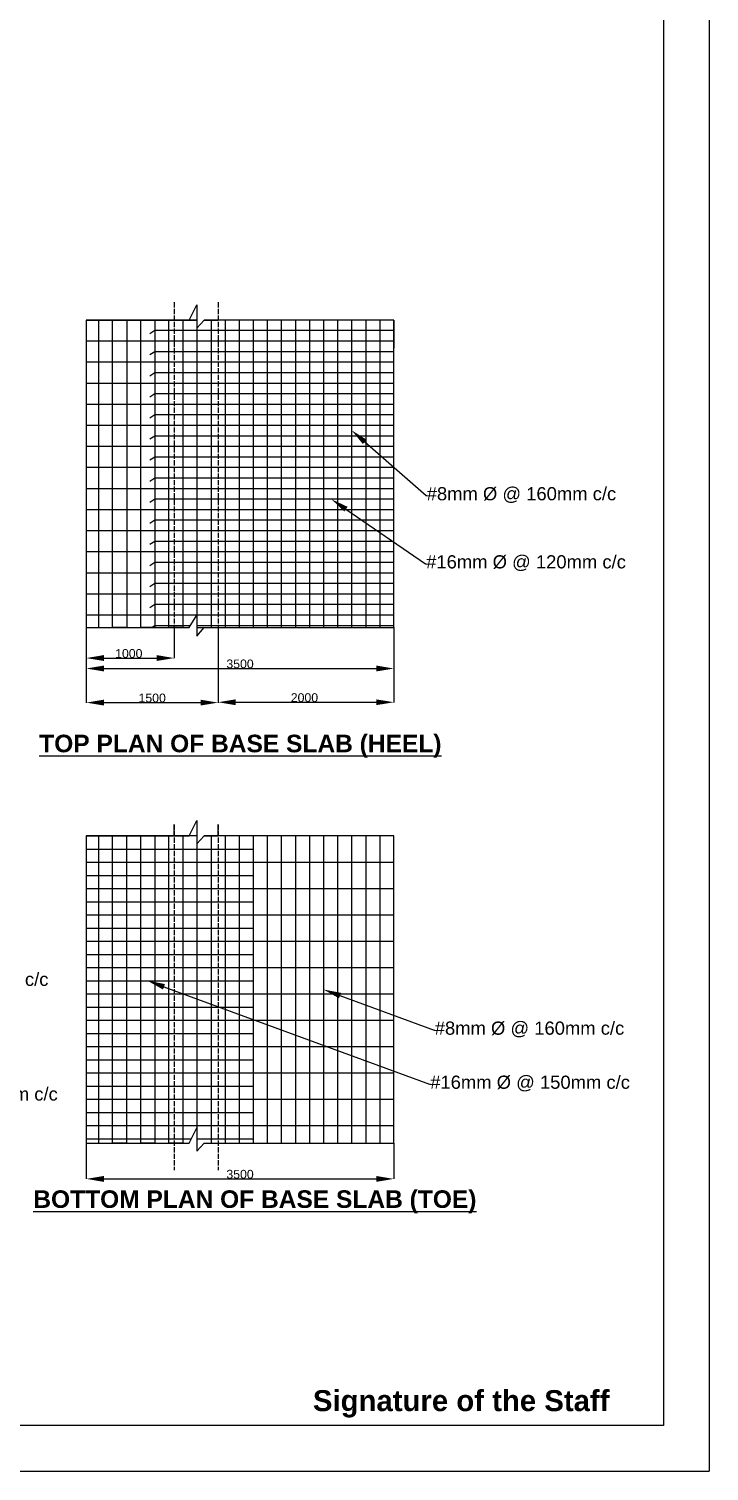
# Model space of a CAD drawing. Header units: millimetres. Extents: x 58889 to 99649, y 11169 to 36356.
# Drawn here: x 91906 to 99649, y 11169 to 27594 of the extents above; entities that cross this region are included whole.
import ezdxf
from ezdxf import colors
from ezdxf.entities.mleader import LeaderData, LeaderLine
from ezdxf.math import Vec2, Vec3

# ---------------------------------------------------------------- set-up
doc = ezdxf.new("R2010")
doc.units = ezdxf.units.MM
doc.linetypes.add('ACAD_ISO02W100', pattern=[15, 12, -3])
doc.styles.get("Standard").update_dxf_attribs({"font": 'arial.ttf'})
doc.dimstyles.new('ISO-25', dxfattribs={"dimtxt": 2.5, "dimasz": 2.5, "dimexe": 1.25, "dimexo": 0.625, "dimtad": 1, "dimtxsty": 'Standard', "dimcen": 2.5, "dimadec": 0, "dimazin": 0, "dimtfac": 1, "dimtmove": 0, "dimatfit": 3, "dimfxl": 1, "dimarcsym": 0})

# ---------------------------------------------------------------- blocks, each defined once
blk = doc.blocks.new('*U130')
blk.add_line((160, 0), (160, 3500))
blk = doc.blocks.new('*U131')
at = {"color": 0, "linetype": 'ByBlock', "lineweight": -2, "transparency": 16777216, "rotation": 180}
for p in [(93980, 24277), (94140, 24277), (94300, 24277), (94460, 24277), (94620, 24277), (94780, 24277), (94940, 24277), (95100, 24277), (95260, 24277), (95420, 24277), (95580, 24277), (95740, 24277), (95900, 24277), (96060, 24277)]:
    blk.add_blockref('*U130', p, dxfattribs=at)
blk = doc.blocks.new('*U132')
blk.add_line((160, 0), (160, 3500))
blk = doc.blocks.new('*U133')
at = {"color": 0, "linetype": 'ByBlock', "lineweight": -2, "transparency": 16777216, "rotation": 180}
for p in [(93980, 18404), (94140, 18404), (94300, 18404), (94460, 18404), (94620, 18404), (94780, 18404), (94940, 18404), (95100, 18404), (95260, 18404), (95420, 18404), (95580, 18404), (95740, 18404), (95900, 18404), (96060, 18404)]:
    blk.add_blockref('*U132', p, dxfattribs=at)
blk = doc.blocks.new('*D152')
at = {"color": 0, "lineweight": -2, "transparency": 16777216}
for p, q in [((92560, 20776), (92560, 20308)), ((96060, 20776), (96060, 20308)), ((92760, 20309), (95860, 20309))]:
    blk.add_line(p, q, dxfattribs=at)
at = {"color": 0, "transparency": 16777216}
for points in [[(92760, 20343), (92760, 20276), (92560, 20309)], [(95860, 20343), (95860, 20276), (96060, 20309)]]:
    blk.add_solid(points, dxfattribs=at)
at = {"layer": 'Defpoints', "color": 0, "transparency": 16777216}
for p in [(92560, 20777), (96060, 20777), (96060, 20309)]:
    blk.add_point(p, dxfattribs=at)
at = {"color": 0, "transparency": 16777216, "insert": (94310, 20361), "char_height": 100, "attachment_point": 5}
blk.add_mtext('3500', dxfattribs=at)
blk = doc.blocks.new('*D153')
at = {"color": 0, "lineweight": -2, "transparency": 16777216}
for p, q in [((92560, 20776), (92560, 20427)), ((93560, 20776), (93560, 20427)), ((92760, 20428), (93360, 20428))]:
    blk.add_line(p, q, dxfattribs=at)
at = {"color": 0, "transparency": 16777216}
for points in [[(92760, 20462), (92760, 20395), (92560, 20428)], [(93360, 20462), (93360, 20395), (93560, 20428)]]:
    blk.add_solid(points, dxfattribs=at)
at = {"layer": 'Defpoints', "color": 0, "transparency": 16777216}
for p in [(92560, 20777), (93560, 20777), (93560, 20428)]:
    blk.add_point(p, dxfattribs=at)
at = {"color": 0, "transparency": 16777216, "insert": (93044, 20480), "char_height": 100, "attachment_point": 5}
blk.add_mtext('1000', dxfattribs=at)
blk = doc.blocks.new('*D154')
at = {"color": 0, "lineweight": -2, "transparency": 16777216}
for p, q in [((92560, 20776), (92560, 19920)), ((94060, 20776), (94060, 19920)), ((92760, 19921), (93860, 19921))]:
    blk.add_line(p, q, dxfattribs=at)
at = {"color": 0, "transparency": 16777216}
for points in [[(92760, 19954), (92760, 19888), (92560, 19921)], [(93860, 19954), (93860, 19888), (94060, 19921)]]:
    blk.add_solid(points, dxfattribs=at)
at = {"layer": 'Defpoints', "color": 0, "transparency": 16777216}
for p in [(92560, 20777), (94060, 20777), (94060, 19921)]:
    blk.add_point(p, dxfattribs=at)
at = {"color": 0, "transparency": 16777216, "insert": (93310, 19973), "char_height": 100, "attachment_point": 5}
blk.add_mtext('1500', dxfattribs=at)
blk = doc.blocks.new('*D155')
at = {"color": 0, "lineweight": -2, "transparency": 16777216}
for p, q in [((94060, 20776), (94060, 19924)), ((96060, 20776), (96060, 19924)), ((94260, 19925), (95860, 19925))]:
    blk.add_line(p, q, dxfattribs=at)
at = {"color": 0, "transparency": 16777216}
for points in [[(94260, 19958), (94260, 19892), (94060, 19925)], [(95860, 19958), (95860, 19892), (96060, 19925)]]:
    blk.add_solid(points, dxfattribs=at)
at = {"layer": 'Defpoints', "color": 0, "transparency": 16777216}
for p in [(94060, 20777), (96060, 20777), (96060, 19925)]:
    blk.add_point(p, dxfattribs=at)
at = {"color": 0, "transparency": 16777216, "insert": (95043, 19977), "char_height": 100, "attachment_point": 5}
blk.add_mtext('2000', dxfattribs=at)
blk = doc.blocks.new('*D156')
at = {"color": 0, "lineweight": -2, "transparency": 16777216}
for p, q in [((92560, 14903), (92560, 14496)), ((96060, 14903), (96060, 14496)), ((92760, 14497), (95860, 14497))]:
    blk.add_line(p, q, dxfattribs=at)
at = {"color": 0, "transparency": 16777216}
for points in [[(92760, 14530), (92760, 14463), (92560, 14497)], [(95860, 14530), (95860, 14463), (96060, 14497)]]:
    blk.add_solid(points, dxfattribs=at)
at = {"layer": 'Defpoints', "color": 0, "transparency": 16777216}
for p in [(92560, 14904), (96060, 14904), (96060, 14497)]:
    blk.add_point(p, dxfattribs=at)
at = {"color": 0, "transparency": 16777216, "insert": (94310, 14549), "char_height": 100, "attachment_point": 5}
blk.add_mtext('3500', dxfattribs=at)

msp = doc.modelspace()

# ---------------------------------------------------------------- linework, layer by layer
for p, q in [((99649.094, 36356.385), (99649.094, 11168.506)), ((93732.519, 24276.765), (93819.019, 24450.834)), ((93819.019, 24450.834), (93819.019, 24185.658)), ((92559.759, 24276.765), (92559.759, 20776.765)), ((93819.759, 24276.765), (92559.759, 24276.765)), ((92559.759, 24276.765), (93819.759, 24276.765)), ((92559.759, 24276.765), (93819.759, 24276.765)), ((92559.759, 24276.765), (93819.759, 24276.765)), ((92559.759, 24276.765), (93559.759, 24276.765)), ((92559.759, 24276.765), (92559.759, 24116.765)), ((92559.759, 24276.765), (92559.759, 24126.765)), ((92859.759, 24276.765), (92699.759, 24276.765)), ((92699.759, 24276.765), (92699.759, 20776.765)), ((92859.759, 20776.765), (92859.759, 24276.765)), ((93179.759, 24276.765), (93019.759, 24276.765)), ((93019.759, 24276.765), (93019.759, 20776.765)), ((93179.759, 20776.765), (93179.759, 24276.765)), ((93339.759, 24156.765), (93283.593, 24120.178)), ((93499.759, 24276.765), (93339.759, 24276.765)), ((93339.759, 24276.765), (93339.759, 20776.765)), ((96059.759, 24156.765), (93339.759, 24156.765)), ((93499.759, 20776.765), (93499.759, 24276.765)), ((93819.759, 24276.765), (93659.759, 24276.765)), ((93659.759, 24276.765), (93659.759, 20776.765)), ((93819.605, 24185.484), (93900.114, 24276.765)), ((96059.759, 24276.765), (93900.114, 24276.765)), ((93900.114, 24276.765), (94059.759, 24276.765)), ((93900.114, 24276.765), (94059.759, 24276.765)), ((93900.114, 24276.765), (94059.759, 24276.765)), ((96059.759, 24276.765), (95899.759, 24276.765)), ((96059.759, 20776.765), (96059.759, 24276.765)), ((96059.759, 24276.765), (96059.759, 24156.765)), ((96059.759, 24276.765), (96059.759, 24156.765)), ((96059.759, 24156.765), (96059.759, 24036.765)), ((96059.759, 24156.765), (96059.759, 24036.765)), ((93339.759, 24036.765), (92559.759, 24036.765)), ((96059.759, 24036.765), (93339.759, 24036.765)), ((96059.759, 24116.765), (96059.759, 23956.765)), ((93339.759, 23916.765), (93283.593, 23880.178)), ((96059.759, 23916.765), (93339.759, 23916.765)), ((93339.759, 23796.765), (92559.759, 23796.765)), ((93339.759, 23676.765), (93283.593, 23640.178)), ((96059.759, 23796.765), (93339.759, 23796.765)), ((96059.759, 23676.765), (93339.759, 23676.765)), ((93339.759, 23556.765), (92559.759, 23556.765)), ((96059.759, 23556.765), (93339.759, 23556.765)), ((93339.759, 23436.765), (93283.593, 23400.178)), ((96059.759, 23436.765), (93339.759, 23436.765)), ((93339.759, 23316.765), (92559.759, 23316.765)), ((93339.759, 23196.765), (93283.593, 23160.178)), ((96059.759, 23316.765), (93339.759, 23316.765)), ((96059.759, 23196.765), (93339.759, 23196.765)), ((93339.759, 23076.765), (92559.759, 23076.765)), ((96059.759, 23076.765), (93339.759, 23076.765)), ((93339.759, 22836.765), (92559.759, 22836.765)), ((93339.759, 22956.765), (93283.593, 22920.178)), ((96059.759, 22956.765), (93339.759, 22956.765)), ((96059.759, 22836.765), (93339.759, 22836.765)), ((93339.759, 22716.765), (93283.593, 22680.178)), ((96059.759, 22716.765), (93339.759, 22716.765)), ((93339.759, 22596.765), (92559.759, 22596.765)), ((96059.759, 22596.765), (93339.759, 22596.765)), ((93339.759, 22356.765), (92559.759, 22356.765)), ((93339.759, 22476.765), (93283.593, 22440.178)), ((96059.759, 22476.765), (93339.759, 22476.765)), ((96059.759, 22356.765), (93339.759, 22356.765)), ((93339.759, 22236.765), (93283.593, 22200.178)), ((96059.759, 22236.765), (93339.759, 22236.765)), ((93339.759, 22116.765), (92559.759, 22116.765)), ((96059.759, 22116.765), (93339.759, 22116.765)), ((93339.759, 21876.765), (92559.759, 21876.765)), ((93339.759, 21996.765), (93283.593, 21960.178)), ((96059.759, 21996.765), (93339.759, 21996.765)), ((96059.759, 21876.765), (93339.759, 21876.765)), ((93339.759, 21756.765), (93283.593, 21720.178)), ((96059.759, 21756.765), (93339.759, 21756.765)), ((93339.759, 21636.765), (92559.759, 21636.765)), ((96059.759, 21636.765), (93339.759, 21636.765)), ((93339.759, 21396.765), (92559.759, 21396.765)), ((93339.759, 21516.765), (93283.593, 21480.178)), ((96059.759, 21516.765), (93339.759, 21516.765)), ((96059.759, 21396.765), (93339.759, 21396.765)), ((93339.759, 21276.765), (93283.593, 21240.178)), ((96059.759, 21276.765), (93339.759, 21276.765)), ((93339.759, 21156.765), (92559.759, 21156.765)), ((93339.759, 21036.765), (93283.593, 21000.178)), ((96059.759, 21156.765), (93339.759, 21156.765)), ((96059.759, 21036.765), (93339.759, 21036.765)), ((93339.759, 20916.765), (92559.759, 20916.765)), ((96059.759, 20916.765), (93339.759, 20916.765)), ((93732.519, 20776.765), (93819.759, 20916.765)), ((93819.759, 20916.765), (93818.306, 20677.336)), ((92559.759, 20776.765), (93732.519, 20776.765)), ((93019.759, 20776.765), (92859.759, 20776.765)), ((93339.759, 20776.765), (93179.759, 20776.765)), ((93339.759, 20796.765), (93309.056, 20776.765)), ((93744.982, 20796.765), (93339.759, 20796.765)), ((93659.759, 20776.765), (93499.759, 20776.765)), ((93818.306, 20677.336), (93901.852, 20776.765)), ((93818.909, 20776.765), (96059.759, 20776.765)), ((96059.759, 20796.765), (93819.031, 20796.765)), ((93732.519, 18403.52), (93819.019, 18577.589)), ((93819.019, 18577.589), (93819.019, 18312.412)), ((92559.759, 18403.52), (92559.759, 14903.52)), ((93732.519, 18403.52), (92559.759, 18403.52)), ((92559.759, 18403.52), (93732.519, 18403.52)), ((92559.759, 18403.52), (93559.759, 18403.52)), ((92559.759, 18403.52), (92559.759, 18253.52)), ((92859.019, 18403.52), (92699.019, 18403.52)), ((92699.019, 18403.52), (92699.019, 14903.52)), ((92859.019, 14903.52), (92859.019, 18403.52)), ((93179.019, 18403.52), (93019.019, 18403.52)), ((93019.019, 18403.52), (93019.019, 14903.52)), ((93179.019, 14903.52), (93179.019, 18403.52)), ((93499.019, 18403.52), (93339.019, 18403.52)), ((93339.019, 18403.52), (93339.019, 14903.52)), ((93499.019, 14903.52), (93499.019, 18403.52)), ((93559.759, 18403.52), (93559.759, 18533.567)), ((93819.019, 18403.52), (93659.019, 18403.52)), ((93659.019, 18403.52), (93659.019, 14903.52)), ((93819.759, 18403.52), (93819.019, 18403.52)), ((93819.019, 18403.52), (93819.759, 18403.52)), ((93819.605, 18312.238), (93900.114, 18403.52)), ((96059.759, 18403.52), (93900.114, 18403.52)), ((93900.114, 18403.52), (94059.759, 18403.52)), ((94059.759, 18403.52), (94059.759, 18533.567)), ((96059.759, 18403.52), (95899.759, 18403.52)), ((96059.759, 14903.52), (96059.759, 18403.52)), ((92559.759, 18253.52), (94459.759, 18253.52)), ((92559.759, 18103.52), (94459.759, 18103.52)), ((94459.759, 18103.52), (96059.759, 18103.52)), ((92559.759, 17953.52), (94459.759, 17953.52)), ((92559.759, 17803.52), (94459.759, 17803.52)), ((94459.759, 17803.52), (96059.759, 17803.52)), ((92559.759, 17653.52), (94459.759, 17653.52)), ((92559.759, 17503.52), (94459.759, 17503.52)), ((94459.759, 17503.52), (96059.759, 17503.52)), ((92559.759, 17353.52), (94459.759, 17353.52)), ((92559.759, 17203.52), (94459.759, 17203.52)), ((94459.759, 17203.52), (96059.759, 17203.52)), ((92559.759, 17053.52), (94459.759, 17053.52)), ((92559.759, 16903.52), (94459.759, 16903.52)), ((94459.759, 16903.52), (96059.759, 16903.52)), ((92559.759, 16753.52), (94459.759, 16753.52)), ((92559.759, 16603.52), (94459.759, 16603.52)), ((94459.759, 16603.52), (96059.759, 16603.52)), ((92559.759, 16453.52), (94459.759, 16453.52)), ((92559.759, 16303.52), (94459.759, 16303.52)), ((94459.759, 16303.52), (96059.759, 16303.52)), ((92559.759, 16153.52), (94459.759, 16153.52)), ((92559.759, 16003.52), (94459.759, 16003.52)), ((94459.759, 16003.52), (96059.759, 16003.52)), ((92559.759, 15853.52), (94459.759, 15853.52)), ((92559.759, 15703.52), (94459.759, 15703.52)), ((94459.759, 15703.52), (96059.759, 15703.52)), ((92559.759, 15553.52), (94459.759, 15553.52)), ((92559.759, 15403.52), (94459.759, 15403.52)), ((94459.759, 15403.52), (96059.759, 15403.52)), ((92559.759, 15253.52), (94459.759, 15253.52)), ((92559.759, 15103.52), (94459.759, 15103.52)), ((92559.759, 14953.52), (93757.366, 14953.52)), ((93732.519, 14903.52), (93819.019, 15077.589)), ((93819.019, 15077.589), (93819.019, 14812.412)), ((93819.019, 14953.52), (94459.759, 14953.52)), ((94459.759, 15103.52), (96059.759, 15103.52)), ((92559.759, 14903.52), (93732.519, 14903.52)), ((93019.019, 14903.52), (92859.019, 14903.52)), ((93339.019, 14903.52), (93179.019, 14903.52)), ((93659.019, 14903.52), (93499.019, 14903.52)), ((93819.019, 14903.52), (93819.759, 14903.52)), ((93819.605, 14812.238), (93900.114, 14903.52)), ((93900.114, 14903.52), (96059.759, 14903.52)), ((81831.792, 11168.506), (93007.91, 11168.506)), ((93007.91, 11168.506), (99649.094, 11168.506))]:
    msp.add_line(p, q)
at = {"linetype": 'ACAD_ISO02W100', "ltscale": 5}
for p, q in [((93559.759, 24480.627), (93559.759, 20577.933)), ((94059.759, 24480.627), (94059.759, 20577.933)), ((93559.759, 18533.567), (93559.759, 14597.297)), ((94059.759, 18533.567), (94059.759, 14597.297))]:
    msp.add_line(p, q, dxfattribs=at)
msp.add_lwpolyline([(82353.452, 35841.327), (99130.582, 35841.327), (99130.582, 11687.147), (82353.452, 11687.147)], close=True)

# ---------------------------------------------------------------- block references
for name in ['*U131', '*U133']:
    msp.add_blockref(name, (0, 0))

# ---------------------------------------------------------------- texts
at = {"attachment_point": 1}
for s, width, gutter_width, insert, char_height in [('{\\fArial|b1|i0|c0|p34;\\LTOP PLAN OF BASE SLAB (HEEL)}', 4866.92054, 12.5, (92024.281, 19555.344), 200), ('{\\fArial|b1|i0|c0|p34;\\LBOTTOM PLAN OF BASE SLAB (TOE)}', 5161.56094, 12.5, (91956.942, 14366.548), 200), ('{\\fArial|b1|i0|c0|p34;Signature of the Staff}', 7279.03049, 777.363, (95139.329, 12091.108), 238.99077)]:
    msp.add_mtext_dynamic_manual_height_columns(s, width=width, gutter_width=gutter_width, heights=[0], dxfattribs=dict(at, insert=insert, char_height=char_height))

# ---------------------------------------------------------------- dimensions: what is measured, and where the dimension line sits
for base, p1, p2, picture, middle in [((96059.759, 20309.411), (92559.759, 20776.765), (96059.759, 20776.765), '*D152', (94309.759, 20361.127)), ((96059.759, 14496.804), (92559.759, 14903.52), (96059.759, 14903.52), '*D156', (94309.759, 14548.521))]:
    dim = msp.add_linear_dim(base=base, p1=p1, p2=p2, dimstyle='ISO-25', override={"dimtxt": 100, "dimasz": 200})
    dim.commit()
    dim.dimension.update_dxf_attribs({"geometry": picture, "text_midpoint": middle})
for base, p1, p2, picture, middle in [((93559.759, 20428.39), (92559.759, 20776.765), (93559.759, 20776.765), '*D153', (93043.97, 20428.39)), ((94059.759, 19921.109), (92559.759, 20776.765), (94059.759, 20776.765), '*D154', (93309.759, 19921.109)), ((96059.759, 19924.859), (94059.759, 20776.765), (96059.759, 20776.765), '*D155', (95042.876, 19924.859))]:
    dim = msp.add_linear_dim(base=base, p1=p1, p2=p2, dimstyle='ISO-25', override={"dimtxt": 100, "dimasz": 200})
    dim.commit()
    dim.dimension.update_dxf_attribs({"geometry": picture, "text_midpoint": middle, "dimtype": 160})

# ---------------------------------------------------------------- leaders
ml = msp.add_multileader_mtext('Standard')
ml.set_content('#8mm %%C @ 160mm c/c', color=256)
ml.set_leader_properties()
ml.build(insert=Vec2(0, 0))
ml.multileader.update_dxf_attribs({"arrow_head_size": 200})
ctx = ml.context
ctx.base_point, ctx.char_height, ctx.arrow_head_size, ctx.plane_origin = Vec3(96436.233, 22277.697), 150, 200, Vec3(95419.759, 22956.765)
ctx.text_align_type = 2
notes = []
notes.append((ctx, [(0, (1, 1, 0), (96428.233, 22277.697), (1, 0), 8, [(0, [(95579.759, 23022.08)], 0, [])])]))
ctx.mtext.insert, ctx.mtext.alignment, ctx.mtext.flow_direction = Vec3(98591.439, 22374.746), 3, 5
ml = msp.add_multileader_mtext('Standard')
ml.set_content('#16mm %%C @ 120mm c/c', color=256)
ml.set_leader_properties()
ml.build(insert=Vec2(0, 0))
ml.multileader.update_dxf_attribs({"arrow_head_size": 200})
ctx = ml.context
ctx.base_point, ctx.char_height, ctx.arrow_head_size, ctx.plane_origin = Vec3(96429.923, 21502.147), 150, 200, Vec3(95259.759, 22236.765)
ctx.text_align_type = 2
notes.append((ctx, [(0, (1, 1, 0), (96421.923, 21502.147), (1, 0), 8, [(0, [(95350.4, 22236.765)], 0, [])])]))
ctx.mtext.insert, ctx.mtext.alignment, ctx.mtext.flow_direction = Vec3(98701.671, 21599.197), 3, 5
ml = msp.add_multileader_mtext('Standard')
ml.set_content('#16mm %%C @ 320mm c/c', color=256)
ml.set_leader_properties()
ml.build(insert=Vec2(0, 0))
ml.multileader.update_dxf_attribs({"arrow_head_size": 200})
ctx = ml.context
ctx.base_point, ctx.char_height, ctx.arrow_head_size, ctx.plane_origin = Vec3(89857.986, 16747.845), 150, 200, Vec3(88459.917, 18306.268)
ctx.text_align_type = 2
notes.append((ctx, [(0, (1, 1, 0), (89849.986, 16747.845), (1, 0), 8, [(0, [(88459.917, 18306.268)], 0, [])])]))
ctx.mtext.insert, ctx.mtext.alignment, ctx.mtext.flow_direction = Vec3(92129.733, 16844.894), 3, 5
ml = msp.add_multileader_mtext('Standard')
ml.set_content('#16mm %%C @ 160mm c/c', color=256)
ml.set_leader_properties()
ml.build(insert=Vec2(0, 0))
ml.multileader.update_dxf_attribs({"arrow_head_size": 200})
ctx = ml.context
ctx.base_point, ctx.char_height, ctx.arrow_head_size, ctx.plane_origin = Vec3(89964.3, 15441.792), 150, 200, Vec3(88459.917, 16626.268)
ctx.text_align_type = 2
notes.append((ctx, [(0, (1, 1, 0), (89956.3, 15441.792), (1, 0), 8, [(0, [(88459.917, 16626.268)], 0, [])])]))
ctx.mtext.insert, ctx.mtext.alignment, ctx.mtext.flow_direction = Vec3(92236.047, 15538.842), 3, 5
ml = msp.add_multileader_mtext('Standard')
ml.set_content('#16mm %%C @ 150mm c/c', color=256)
ml.set_leader_properties()
ml.build(insert=Vec2(0, 0))
ml.multileader.update_dxf_attribs({"arrow_head_size": 200})
ctx = ml.context
ctx.base_point, ctx.char_height, ctx.arrow_head_size, ctx.plane_origin = Vec3(96476.023, 15575.848), 150, 200, Vec3(93256.686, 16753.52)
ctx.text_align_type = 2
notes.append((ctx, [(0, (1, 1, 0), (96468.023, 15575.848), (1, 0), 8, [(0, [(93256.686, 16753.52)], 0, [])])]))
ctx.mtext.insert, ctx.mtext.alignment, ctx.mtext.flow_direction = Vec3(98747.771, 15672.898), 3, 5
ml = msp.add_multileader_mtext('Standard')
ml.set_content('#8mm %%C @ 160mm c/c', color=256)
ml.set_leader_properties()
ml.build(insert=Vec2(0, 0))
ml.multileader.update_dxf_attribs({"arrow_head_size": 200})
ctx = ml.context
ctx.base_point, ctx.char_height, ctx.arrow_head_size, ctx.plane_origin = Vec3(96527.733, 16191.742), 150, 200, Vec3(95259.759, 16653.52)
ctx.text_align_type = 2
notes.append((ctx, [(0, (1, 1, 0), (96519.733, 16191.742), (1, 0), 8, [(0, [(95259.759, 16653.52)], 0, [])])]))
ctx.mtext.insert, ctx.mtext.alignment, ctx.mtext.flow_direction = Vec3(98682.94, 16288.792), 3, 5
for ctx, leaders in notes:
    for number, flags, end, landing, length, lines in leaders:
        leader = LeaderData()
        leader.index, (leader.has_last_leader_line, leader.has_dogleg_vector, leader.attachment_direction) = number, flags
        leader.last_leader_point, leader.dogleg_vector, leader.dogleg_length = Vec3(end), Vec3(landing), length
        for number, points, colour, breaks in lines:
            line = LeaderLine()
            line.index, line.vertices, line.color, line.breaks = number, Vec3.list(points), colors.encode_raw_color(colour), breaks
            leader.lines.append(line)
        ctx.leaders.append(leader)

doc.saveas('drawing.dxf')
